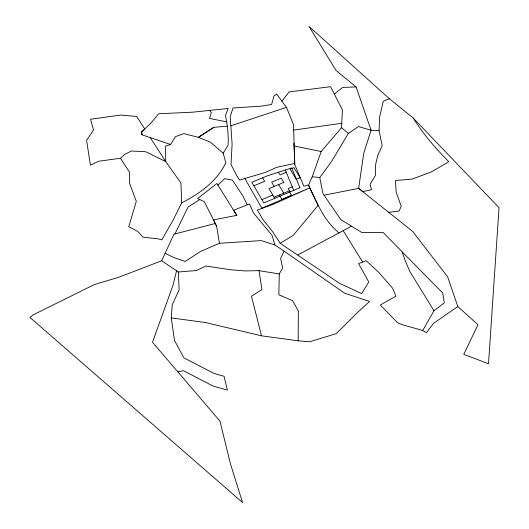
<?xml version="1.0" encoding="UTF-8"?>
<svg xmlns="http://www.w3.org/2000/svg" width="529" height="529" viewBox="0 0 529 529"><rect width="100%" height="100%" fill="white"/><g stroke="black" fill="none" stroke-linecap="round" stroke-linejoin="round"><path stroke-width="0.79" d="M284.066 251.103L344.637 293.218L369.612 301.437L357.683 312.335L336.239 333.693L309.432 341.794L298.177 340.802L298.349 310.913L292.55 300.611L278.876 294.805L279.279 273.969L282.645 267.853L280.621 258.516L284.066 251.103L274.855 244.967L261.306 240.596L219.436 243.294L200.544 251.427L185.256 261.438L173.909 257.616L165.101 253.305L173.942 234.215L215.263 223.509L216.626 226.28L219.436 243.294M339.168 232.985C323.893 220.785 316.666 202.257 308.526 185.104L312.242 176.785L321.182 151.512L341.496 127.707L342.428 109.979L330.579 86.703L289.145 91.901L281.884 101.184L286.5 107.38L293.483 124.632L294.746 163.421L276.482 167.402L265.776 172.275L239.538 180.085L236.727 175.621L231.014 164.393L232.112 144.119L230.194 116.75L233.005 107.969L261.438 106.144L271.595 104.491L274.009 95.928L276.687 94.076L281.884 101.184M379.081 130.65L379.584 117.253L383.261 101.218L389.39 98.744L413.235 118.027L499.032 207.685L488.512 363.773L463.788 354.357L477.978 324.694L457.816 306.536L447.713 276.978L412.799 231.53L358.629 188.364L324.072 195.208L322.895 193.396L319.761 177.546L331.498 161.57L348.386 133.374L358.477 126.57L371.087 130.24L379.081 130.65L382.209 145.726L377.613 155.91L375.451 165.332L375.431 175.416L370.062 184.416L371.517 189.68L362.788 191.643L358.629 188.364L363.754 153.245L371.087 130.24L356.063 86.935L336.113 70.536L309.062 26.45L389.39 98.744M177.784 371.794L183.457 370.697L213.299 386.157L227.404 390.118L224.065 376.271L214.113 373.474L183.92 357.902L174.471 340.418L171.264 317.929L172.249 304.836L179.133 289.806L178.333 272.012L161.695 260.764L119.157 277.103L94.056 284.695L32.937 315L29.968 317.453L242.547 502.55L230.499 463.973L219.938 421.117L152.504 342.223L173.029 285.184L176.547 270.808M161.695 260.764L165.101 253.305M181.685 202.885L172.877 220.547L161.861 239.835L158.105 238.83L143.121 237.223L137.6 231.378L128.739 226.71L136.31 201.318L129.698 183.682L129.347 171.998L120.546 158.264L98.665 161.219L90.393 165.174L86.591 140.251L93.494 130.068L90.585 119.243L120.625 115.058L136.707 116.453L144.814 129.056L141.62 131.952L141.97 134.809L170.602 144.483L175.443 136.654L183.9 133.625L198.382 137.342L210.403 142.142L223.165 153.185L225.81 162.601C217.26 181.235 199.466 193.786 181.685 202.885L180.964 183.1L165.729 161.576L150.243 137.6M174.973 233.95L188.046 207.09L199.764 199.539M244.841 178.504L261.815 208.168L309.815 187.855L272.521 204.624L257.405 210.033L262.721 219.343L272.58 231.609L280.172 243.274L339.605 283.346L361.691 293.602L368.759 281.977L358.616 263.634L366.128 260.671L378.83 272.442L392.564 288.199L395.983 296.174L380.239 304.995L397.491 322.644L402.437 324.713L422.704 330.493L433.945 310.761L444.281 302.919L442.713 293.046L383.022 232.357L362.048 232.615L340.835 219.661L324.072 195.208M223.165 153.185L228.118 145.144C228.601 135.206 227.569 125.241 225.447 115.534L228.191 108.471L192.821 112.168L158.733 113.755L150.825 123.184L141.613 131.952L141.97 134.809M217.955 185.157L224.646 178.623L232.383 180.118L242.533 195.307L247.294 204.783M120.546 158.264L124.784 154.309L131.47 151.01L145.713 151.724L165.729 161.576L165.551 146.13L170.602 144.483M334.54 93.911L342.633 87.43L356.063 86.935M457.816 306.536L433.522 323.384L426.374 332.701L422.704 330.493M213.762 127.35L198.382 137.342L213.762 127.35L227.232 126.193M280.172 243.274L293.245 235.372L318.101 205.364L308.526 185.104L303.811 186.168L294.283 163.521M297.887 254.912L351.527 226.181M261.928 199.612L272.785 195.042M292.292 186.843L288.212 188.555L290.176 191.848M274.082 197.238L288.907 190.989L291.486 195.294L281.838 199.373L279.272 195.049M253.867 185.798L264.685 181.302L262.622 177.81M286.262 172.335L280.046 174.92L278.446 172.236M230.829 125.803L286.5 107.38M236.787 215.369L213.485 219.852L204.306 201.681L197.667 198.547L216.91 183.484L236.787 215.369L233.593 210.258L249.47 203.91L253.477 212.956L272.018 235.266L274.855 244.967M293.608 130.101L342.058 123.237M388.875 212.281L399.045 211.064L401.233 206.31L396.155 192.206L395.454 180.488L411.912 179.146L431.34 171.918L448.797 161.709C435.598 148.345 423.16 134.009 413.235 118.027M178.333 272.012L196.338 270.531L206.059 266.014L229.646 269.658L245.317 270.941L258.985 270.63L279.279 273.969M312.242 176.785L319.761 177.546M171.264 317.929L205.179 322.472L261.505 335.822L298.177 340.802M226.749 121.888L209.497 118.403L211.283 112.657L209.749 110.396M293.919 143.128L294.045 145.931L321.182 151.512M341.496 127.707L348.386 133.374M343.261 230.809L362.663 262.073M433.945 310.761L409.942 271.602L405.102 260.447L402.245 252.055M278.631 184.581L283.742 193.164M274.174 186.439L271.642 182.168L281.236 178.167L283.782 182.426L268.997 188.608L274.743 198.355M216.626 226.28L213.485 219.852L215.263 223.509M285.303 170.021L293.74 190.341M261.505 335.822L251.454 296.22L261.941 289.462L258.985 270.63M294.045 145.931L294.779 164.711M299.936 187.729L263.872 202.944L251.817 182.287L267.648 175.727L291.658 167.964L299.936 187.729M300.075 177.737L296.266 179.331L290.13 169.181L293.926 167.607L300.075 177.737"/></g></svg>
